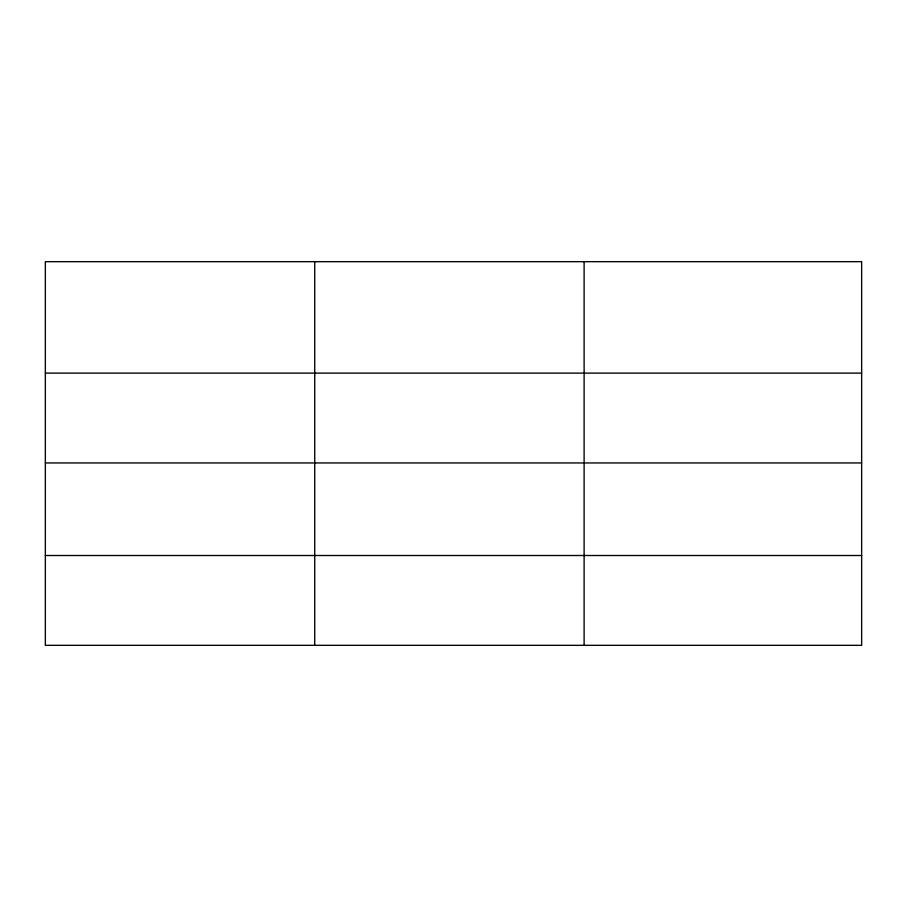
<?xml version="1.0" encoding="UTF-8"?>
<svg xmlns="http://www.w3.org/2000/svg" width="907" height="907" viewBox="0 0 907 907"><rect width="100%" height="100%" fill="white"/><g stroke="black" fill="none" stroke-linecap="round" stroke-linejoin="round"><path stroke-width="1.36" d="M861.65 462.944L861.65 261.67L45.35 261.67L45.35 645.331L861.65 645.331L861.65 462.944L45.35 462.944M45.35 373.117L861.65 373.117M45.35 555.503L861.65 555.503M584.108 261.67L584.108 645.331M314.729 261.67L314.729 645.331"/></g></svg>
